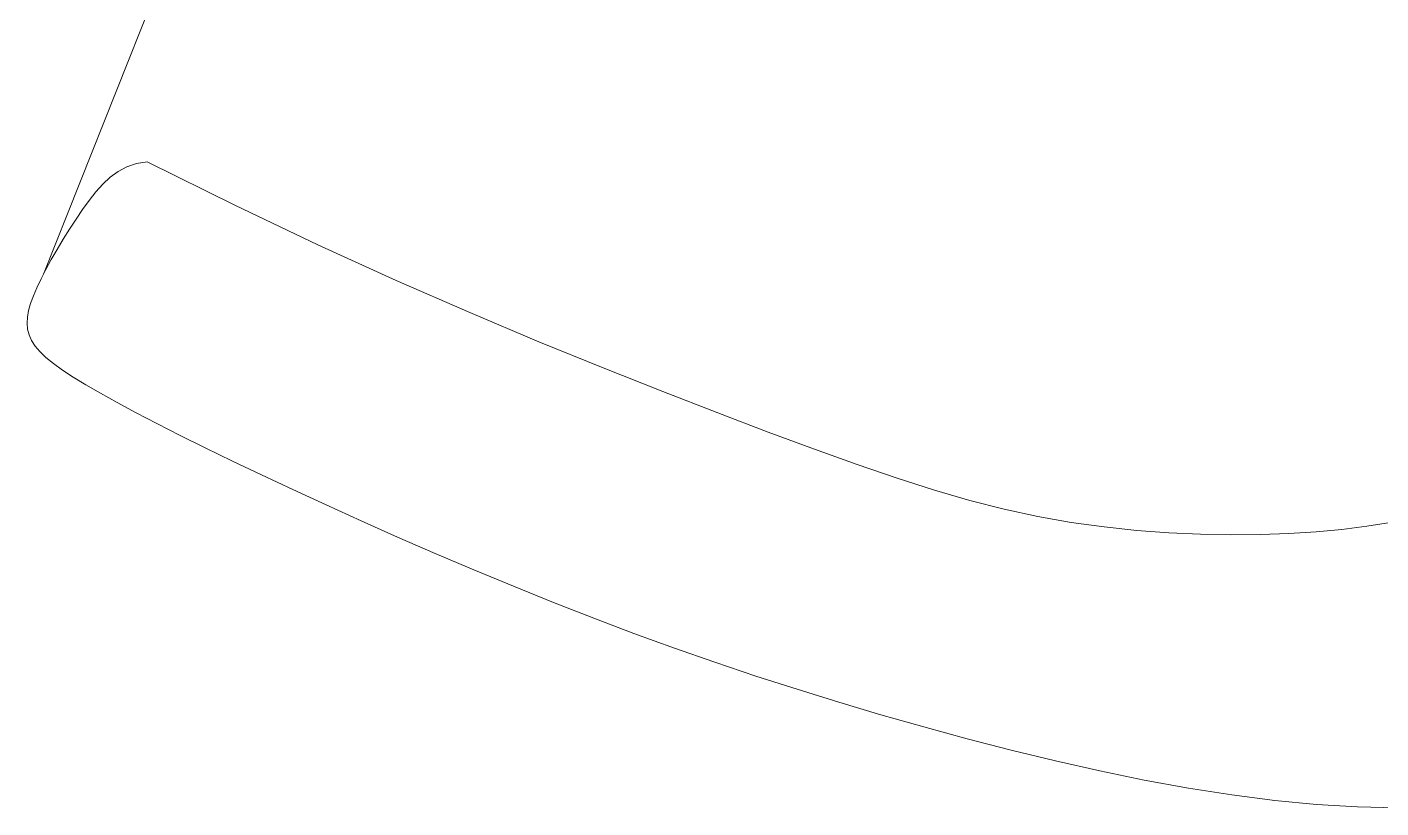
# Model space of a CAD drawing. Header units: inches. Extents: x 50.5 to 85.9, y 49.8 to 74.1.
# Drawn here: x 66.3222 to 66.8061, y 68.7023 to 68.9815 of the extents above; entities that cross this region are included whole.
import ezdxf

# ---------------------------------------------------------------- set-up
doc = ezdxf.new("R2010")
doc.units = ezdxf.units.IN
doc.header["$MEASUREMENT"] = 0
doc.layers.add('A-FURNITURE', color=7, linetype='Continuous', lineweight=20)

# ---------------------------------------------------------------- blocks, each defined once
blk = doc.blocks.new('A$C0A122CAD')
at = {"color": 7}
for points in [[(-61.636, 53.184), (-61.138, 52.132), (-60.662, 51.031), (-60.21, 49.883), (-59.785, 48.692), (-59.387, 47.464), (-59.014, 46.207), (-58.665, 44.928), (-58.338, 43.634), (-58.033, 42.333), (-57.748, 41.032), (-57.482, 39.738), (-57.233, 38.458), (-57.001, 37.189), (-56.787, 35.929), (-56.588, 34.676), (-56.406, 33.426), (-56.239, 32.177), (-56.088, 30.927), (-55.951, 29.672), (-55.83, 28.411), (-55.722, 27.152), (-55.628, 25.903), (-55.546, 24.672), (-55.475, 23.469), (-55.416, 22.301), (-55.367, 21.177), (-55.327, 20.106), (-55.297, 19.095), (-55.274, 18.147), (-55.26, 17.261), (-55.253, 16.439), (-55.254, 15.681), (-55.262, 14.989), (-55.276, 14.362), (-55.297, 13.802), (-55.324, 13.307), (-55.358, 12.876), (-55.4, 12.501), (-55.451, 12.178), (-55.512, 11.902), (-55.585, 11.667), (-55.669, 11.47), (-55.768, 11.303), (-55.88, 11.164), (-56.009, 11.049), (-56.156, 10.956), (-56.322, 10.882), (-56.51, 10.826), (-56.72, 10.786), (-56.955, 10.758), (-57.216, 10.742), (-57.503, 10.734), (-57.814, 10.735), (-58.141, 10.744), (-58.482, 10.761), (-58.83, 10.785), (-59.18, 10.816), (-59.527, 10.854), (-59.865, 10.897), (-60.192, 10.948), (-60.503, 11.01), (-60.798, 11.09), (-61.075, 11.193), (-61.332, 11.326), (-61.568, 11.493), (-61.781, 11.702), (-61.969, 11.957)], [(-61.969, 11.957), (-61.993, 14.82), (-62.061, 17.509), (-62.166, 20.029), (-62.299, 22.382), (-62.453, 24.572), (-62.621, 26.602), (-62.795, 28.475), (-62.967, 30.194), (-63.133, 31.766), (-63.295, 33.204), (-63.459, 34.525), (-63.63, 35.743), (-63.814, 36.876), (-64.016, 37.94), (-64.241, 38.951), (-64.496, 39.925), (-64.783, 40.875), (-65.1, 41.801), (-65.443, 42.702), (-65.806, 43.573), (-66.187, 44.413), (-66.579, 45.218), (-66.979, 45.987), (-67.382, 46.715), (-67.785, 47.402), (-68.189, 48.048), (-68.596, 48.654), (-69.009, 49.222)], [(-57.658, 10.735), (-69.146, 9.679), (-78.81, 8.493), (-86.389, 8.119), (-87.983, 8.104)]]:
    blk.add_lwpolyline(points, dxfattribs=at)

msp = doc.modelspace()

# ---------------------------------------------------------------- block references
at = {"layer": 'A-FURNITURE', "color": 7, "linetype": 'Continuous', "xscale": 0.01219900759473968, "yscale": 0.01219900759473968, "zscale": 0.01219900759473968, "rotation": 243.1140636737459}
msp.add_blockref('A$C0A122CAD', (65.89319, 68.32503), dxfattribs=at)

doc.saveas('drawing.dxf')
